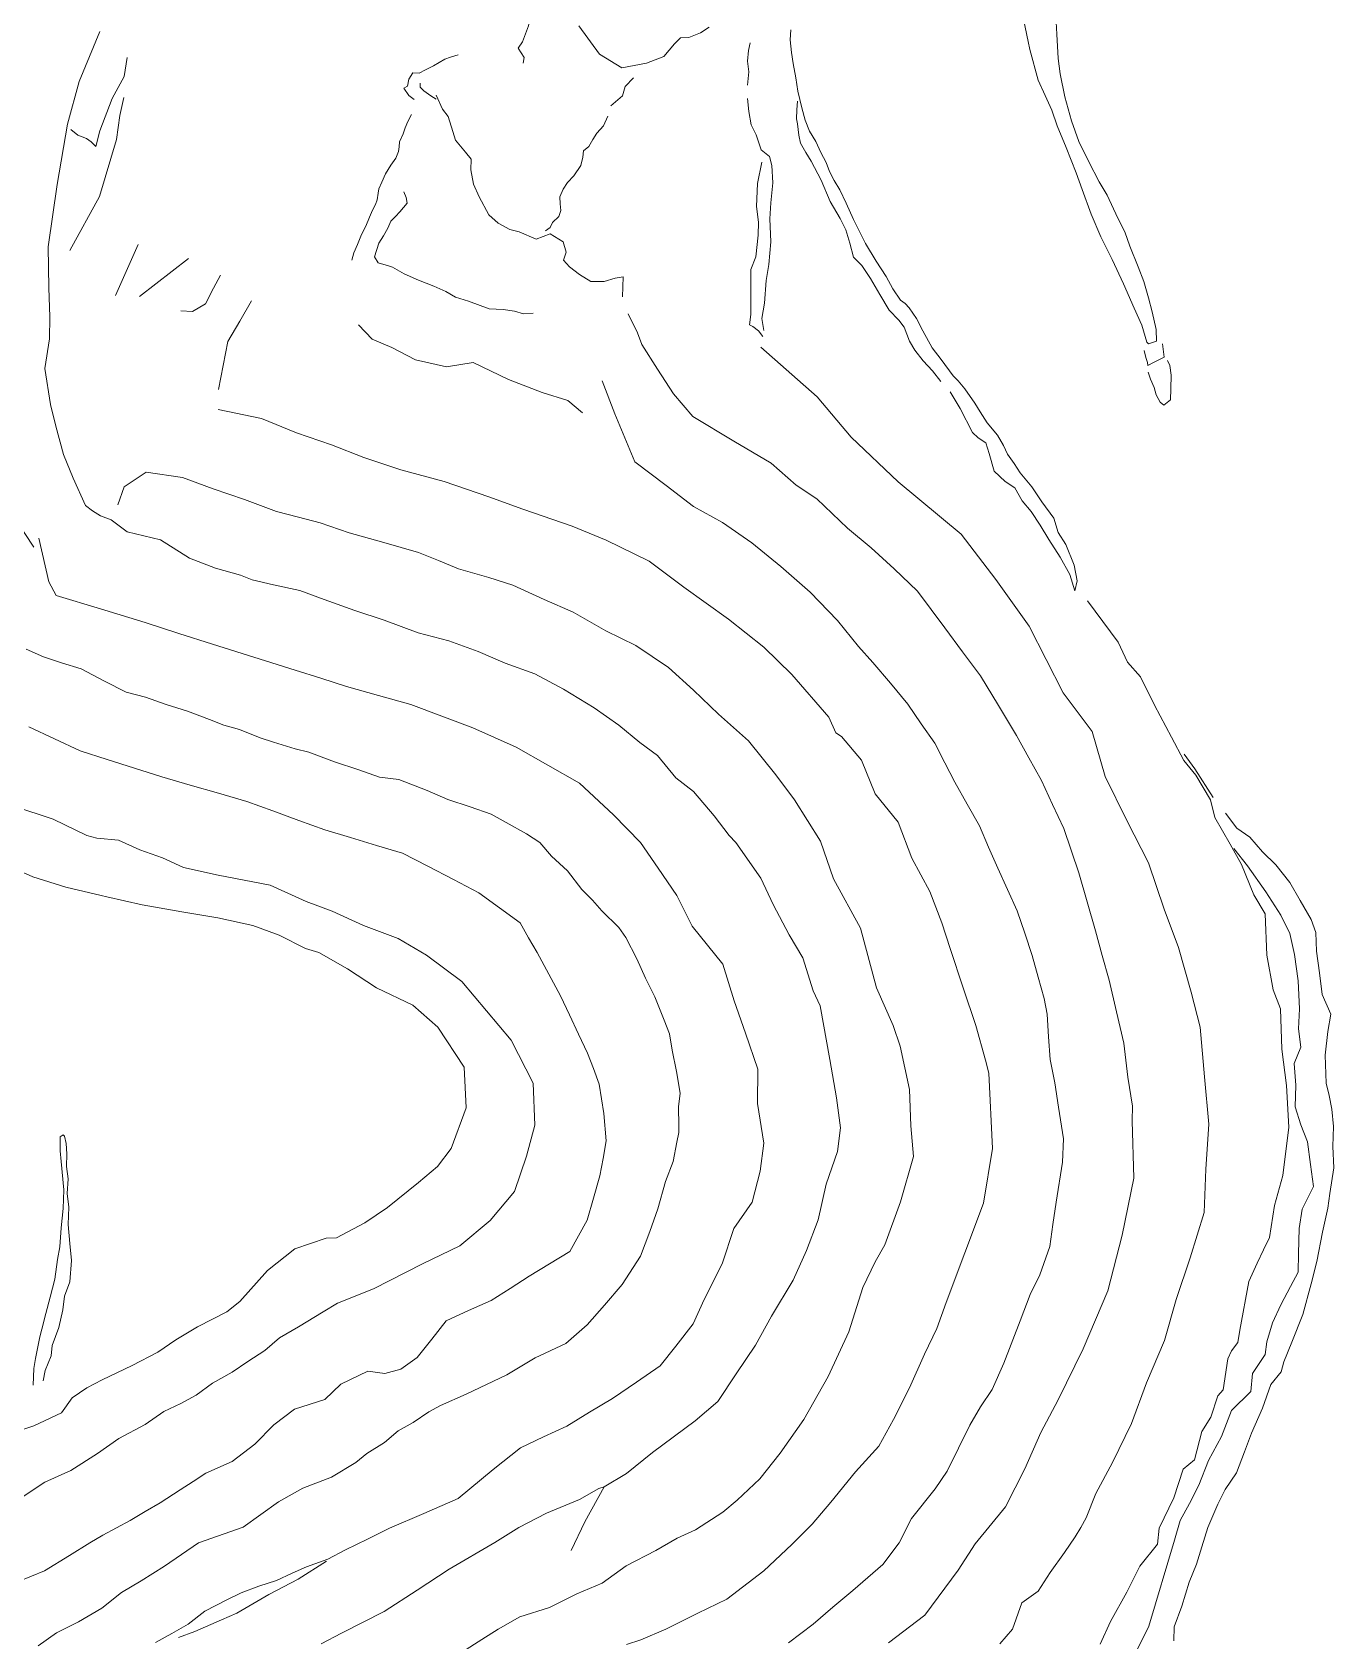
# Model space of a CAD drawing. Extents: x 683321 to 688873, y 7661944 to 7668387.
# Drawn here: x 686444.6 to 686661.6, y 7665980.3 to 7666248.4 of the extents above; entities that cross this region are included whole.
import ezdxf

# ---------------------------------------------------------------- set-up
doc = ezdxf.new("R2010")
doc.units = 0
doc.header["$MEASUREMENT"] = 0
doc.layers.add('01 CRESTA_Line', color=3, linetype='Continuous', lineweight=20)

msp = doc.modelspace()

# ---------------------------------------------------------------- linework, layer by layer
at = {"layer": '01 CRESTA_Line'}
for points in [[(686444.93, 7666162.56, 3970.83), (686441.83, 7666167.28, 3970.69), (686440.13, 7666172.49, 3970.59), (686438.64, 7666177.64, 3970.56), (686437.29, 7666181.72, 3970.49), (686436.53, 7666186.23, 3970.36), (686435.91, 7666190.91, 3970.22), (686435.7, 7666195.39, 3970.11), (686435.75, 7666199.46, 3970.07), (686436.2, 7666204, 3969.95), (686436.33, 7666209.24, 3969.79), (686436.46, 7666214.48, 3969.73), (686436.98, 7666216.84, 3969.71), (686437.5, 7666222.02, 3969.69), (686437.97, 7666229.33, 3969.73), (686439.57, 7666238.8, 3969.76), (686441.73, 7666245.39, 3969.8), (686442.01, 7666251.85, 3969.85)], [(686530.11, 7666252.91, 4016.69), (686529.09, 7666252.06, 4017.22), (686527.72, 7666251.04, 4017.2), (686527.38, 7666249.47, 4017.06), (686526.37, 7666246.77, 4017.24), (686525.69, 7666245.74, 4017.02), (686526.69, 7666244.16, 4016.51), (686526.47, 7666243.22, 4016.16)], [(686609.43, 7666252.69, 4032.54), (686610.66, 7666246.85, 4032.81), (686610.94, 7666245.48, 4032.84), (686612.37, 7666240.41, 4032.89), (686613.52, 7666237.84, 4032.88), (686614.61, 7666235.38, 4032.94), (686615.5, 7666232.75, 4032.98), (686617.03, 7666229.17, 4033.14), (686618.69, 7666224.97, 4033.19), (686619.7, 7666222.17, 4033.25), (686621.2, 7666218.06, 4033.4), (686622.82, 7666214.3, 4033.52), (686624.67, 7666210.49, 4033.95), (686626.58, 7666206.44, 4034.27), (686628.37, 7666202.38, 4034.47), (686629.62, 7666199.54, 4034.67), (686630.47, 7666196.71, 4034.81), (686630.72, 7666196.44, 4034.84), (686632.1, 7666196.9, 4034.85), (686632.04, 7666198.84, 4034.99), (686631.34, 7666201.76, 4034.79), (686630.75, 7666204.09, 4034.69), (686629.95, 7666206.86, 4034.51), (686629.04, 7666209.27, 4034.33), (686627.65, 7666212.72, 4034.13), (686626.77, 7666215.1, 4033.95), (686625.63, 7666217.39, 4033.78), (686623.86, 7666221.2, 4033.53), (686622.5, 7666223.45, 4033.44), (686620.81, 7666226.8, 4033.18), (686619.12, 7666230.16, 4033.16), (686617.89, 7666233.63, 4033.08), (686616.82, 7666237.61, 4033.03), (686616.04, 7666241.44, 4032.97), (686615.7, 7666243.99, 4033), (686615.48, 7666248.07, 4032.98), (686615.24, 7666252.08, 4032.94)], [(686492.81, 7665979.79, 3979.78), (686496.22, 7665981.55, 3980.27), (686503.32, 7665985.18, 3980.05), (686508.83, 7665988.76, 3979.86), (686514.15, 7665992.21, 3979.97), (686521.76, 7665996.67, 3979.85), (686525.79, 7665999.19, 3979.87), (686530.39, 7666001.54, 3980.16), (686535.89, 7666003.86, 3980.74), (686539.11, 7666005.7, 3980.94), (686540.01, 7666005.96, 3981.1), (686543.71, 7666008.18, 3980.95), (686548.07, 7666011.68, 3980.65), (686555.15, 7666016.96, 3980.29), (686558.94, 7666020.18, 3980.16), (686562, 7666024.81, 3980.14), (686565.24, 7666029.55, 3980.21), (686567.89, 7666034.42, 3980.22), (686571.52, 7666040.39, 3980.22), (686573.74, 7666045.36, 3980.23), (686575.67, 7666050.46, 3980.19), (686576.99, 7666056.39, 3980.11), (686578.89, 7666061.86, 3980), (686579.41, 7666065.79, 3979.99), (686578.75, 7666070.79, 3980.04), (686577.64, 7666077.17, 3980.13), (686576.03, 7666086.1, 3980.28), (686574.86, 7666088.59, 3980.27), (686573.13, 7666094.11, 3980.23), (686570.85, 7666097.95, 3980.27), (686568.15, 7666103.01, 3980.37), (686566.13, 7666107.4, 3980.36), (686561.94, 7666113.36, 3980.24), (686560.81, 7666114.52, 3980.24), (686558.33, 7666117.77, 3980.25), (686554.9, 7666121.86, 3980.18), (686551.94, 7666124.14, 3980.17), (686548.89, 7666127.82, 3980.19), (686545.97, 7666130.02, 3980.21), (686542.44, 7666132.87, 3980.21), (686538.33, 7666135.77, 3980.18), (686533.21, 7666138.87, 3980.1), (686528.44, 7666141.46, 3980.11), (686523.49, 7666143.23, 3980.12), (686518.97, 7666145.15, 3980.08), (686514.12, 7666146.93, 3980.06), (686509.01, 7666148.29, 3980.05), (686503.31, 7666150.4, 3980.01), (686498.41, 7666152.01, 3979.96), (686493.3, 7666153.81, 3980.07), (686489.26, 7666155.33, 3980.13), (686484.9, 7666156.28, 3980.2), (686481.33, 7666157.12, 3980.29), (686479.36, 7666157.87, 3980.37), (686475.22, 7666159.08, 3980.48), (686470.87, 7666160.71, 3980.57), (686466.06, 7666163.8, 3980.62), (686460.51, 7666165.09, 3981.82), (686457.83, 7666167.1, 3981.86), (686456.02, 7666167.8, 3980.64), (686454.73, 7666168.63, 3979.8), (686453.53, 7666169.52, 3979.2), (686451.49, 7666174.05, 3978.89), (686449.87, 7666177.99, 3978.9), (686448.59, 7666182.74, 3978.91), (686447.72, 7666186.32, 3978.93), (686446.75, 7666192.32, 3978.73), (686447.56, 7666197.29, 3978.9), (686447.59, 7666200.95, 3979.03), (686447.43, 7666205.77, 3977.3), (686447.32, 7666212.63, 3977.2), (686448.83, 7666223.01, 3977.86), (686450.51, 7666233.06, 3978.21), (686452.48, 7666240.14, 3979.72), (686455.91, 7666248.52, 3980.96)], [(686535.77, 7666249.47, 4018.91), (686539.23, 7666244.72, 4019.08), (686542.92, 7666242.46, 4019.61), (686547.05, 7666243.21, 4020.21), (686549.94, 7666244.31, 4020.58), (686551.72, 7666246.42, 4021.19), (686552.75, 7666247.42, 4021.86), (686554.14, 7666247.48, 4022.8), (686556.04, 7666248.27, 4024.14), (686557.5, 7666249.2, 4024.06)], [(686571.14, 7666248.78, 4027.1), (686570.98, 7666247.11, 4027.42), (686571.21, 7666244.99, 4027.71), (686571.48, 7666243.15, 4027.9), (686571.97, 7666240.79, 4028.22), (686572.3, 7666238.55, 4028.5), (686572.95, 7666235.79, 4028.8), (686573.51, 7666233.74, 4028.89), (686574.24, 7666231.89, 4028.97), (686575.26, 7666230.14, 4029.17), (686576.13, 7666228.34, 4029.55), (686576.99, 7666226.67, 4029.87), (686577.57, 7666225.17, 4030.13), (686578.33, 7666223.67, 4030.23), (686579.28, 7666222.13, 4030.45), (686580.35, 7666219.89, 4030.68), (686581.55, 7666217.14, 4031.01), (686582.5, 7666215.26, 4031.28), (686583.54, 7666213.17, 4031.49), (686585.34, 7666210.21, 4031.8), (686587.02, 7666207.64, 4032.04), (686588.11, 7666205.6, 4032.23), (686589.42, 7666203.72, 4032.38), (686590.19, 7666203.17, 4032.34), (686590.87, 7666202.44, 4032.44), (686592.09, 7666200.69, 4032.75), (686593.13, 7666198.61, 4033.12), (686594.69, 7666195.76, 4033.39), (686596.19, 7666193.84, 4033.61), (686598.2, 7666191.09, 4033.78), (686599.01, 7666190.27, 4033.79), (686600.12, 7666188.94, 4033.87), (686601.81, 7666186.58, 4034.06), (686602.67, 7666185.12, 4034.22), (686603.87, 7666183.26, 4034.3), (686605.59, 7666181.21, 4034.53), (686606.57, 7666179.48, 4034.8), (686607.25, 7666178.04, 4034.88), (686608.33, 7666176.48, 4034.98), (686609.37, 7666174.93, 4035.13), (686611.27, 7666172.61, 4035.45), (686612.95, 7666170.11, 4035.47), (686614.95, 7666167.37, 4035.89), (686615.67, 7666165.03, 4036.23), (686616.96, 7666163, 4036.41), (686618.37, 7666159.55, 4036.63), (686618.87, 7666156.94, 4036.94), (686618.48, 7666155.28, 4037.05), (686617.62, 7666158.02, 4036.74), (686616.01, 7666160.91, 4036.34), (686614.1, 7666163.82, 4036.04), (686612.67, 7666166.23, 4035.75), (686611.17, 7666168.51, 4035.41), (686609.69, 7666170.29, 4035.28), (686608.46, 7666172.46, 4035.01), (686606.84, 7666173.51, 4034.81), (686605.03, 7666175.2, 4034.65), (686604.17, 7666178.15, 4034.44), (686603.62, 7666179.92, 4034.31), (686602.32, 7666180.8, 4034.31), (686601.39, 7666181.68, 4034.27), (686599.33, 7666185.69, 4033.92), (686597.68, 7666188.46, 4033.78)], [(686564.34, 7666246.59, 4026.23), (686564.05, 7666245.33, 4026.67), (686563.88, 7666243.57, 4027.29), (686564.14, 7666241.8, 4027.39), (686563.87, 7666239.53, 4027.42)], [(686460.46, 7666244.18, 3982.03), (686459.97, 7666240.99, 3981.03), (686457.98, 7666237.33, 3980.17), (686455.92, 7666231.97, 3978.63), (686455.28, 7666229.35, 3978.97), (686454.48, 7666230.13, 3978.84), (686453.72, 7666230.67, 3978.97), (686452.27, 7666231.22, 3979.06), (686451.08, 7666232.16, 3978.94)], [(686515.64, 7666244.59, 4016.62), (686514.39, 7666244.23, 4016.25), (686513.44, 7666243.86, 4016.26), (686511.56, 7666242.77, 4016.4), (686510.23, 7666242.09, 4016.17), (686509.17, 7666241.58, 4015.95), (686508.09, 7666241.59, 4015.58), (686507.43, 7666240.56, 4015.31), (686507.21, 7666239.37, 4015.34), (686506.59, 7666239.06, 4015.12), (686507.45, 7666237.83, 4015.31), (686508.35, 7666237.14, 4015.46)], [(686541.1, 7666236.11, 4020.32), (686543.06, 7666237.77, 4020.77), (686543.5, 7666239.32, 4020.45), (686544.91, 7666240.79, 4020.13)], [(686512.02, 7666237.24, 4016.37), (686511.12, 7666237.8, 4015.94), (686509.93, 7666238.61, 4015.64), (686509.3, 7666239.2, 4015.42), (686509.31, 7666239.89, 4015.45)], [(686543.08, 7666204.28, 4020.58), (686543.19, 7666207.63, 4020.53), (686541.83, 7666207.41, 4020.21), (686540.01, 7666206.85, 4019.29), (686537.8, 7666206.82, 4018.74), (686535.88, 7666208.02, 4018.97), (686534.2, 7666209.3, 4018.96), (686533.22, 7666210.41, 4019.76), (686533.69, 7666211.75, 4020.8), (686533.16, 7666213.45, 4021.52), (686530.99, 7666214.78, 4021.14), (686528.68, 7666213.89, 4020.66), (686525.85, 7666215.09, 4020.26), (686524.26, 7666215.5, 4019.87), (686522.32, 7666216.55, 4019.44), (686520.76, 7666217.97, 4019.49), (686519.17, 7666220.92, 4019.67), (686518.21, 7666223.05, 4019.22), (686517.79, 7666225.46, 4019.18), (686517.85, 7666227.2, 4019.44), (686516.87, 7666228.38, 4018.95), (686515.23, 7666230.39, 4017.99), (686514.77, 7666231.86, 4017.44), (686513.97, 7666234.35, 4016.75), (686513.05, 7666235.54, 4016.65), (686512.02, 7666237.89, 4016.19)], [(686450.94, 7666212, 3980.67), (686455.88, 7666221, 3980.67), (686458.69, 7666230.5, 3980.49), (686459.25, 7666234.5, 3980.32), (686459.94, 7666237.5, 3980.41)], [(686563.92, 7666237.35, 4027.71), (686564.11, 7666235.17, 4027.8), (686564.51, 7666232.94, 4028.16), (686565.34, 7666231.29, 4028.4), (686566.17, 7666228.75, 4029.39), (686567.55, 7666227.64, 4029.93), (686567.94, 7666226.14, 4029.99), (686568.11, 7666223.29, 4030.38), (686567.81, 7666219.93, 4030.68), (686567.6, 7666217.27, 4030.9), (686567.77, 7666213.43, 4031.32), (686567.47, 7666209.64, 4031.62), (686567.02, 7666206.98, 4031.86), (686566.73, 7666203.24, 4032.22), (686566.3, 7666200.64, 4033.04), (686566.61, 7666198.65, 4032.92)], [(686596.13, 7666190.15, 4033.66), (686594.73, 7666191.95, 4033.62), (686593.16, 7666193.61, 4033.36), (686591.76, 7666195.41, 4033.19), (686590.88, 7666196.88, 4033.04), (686590.03, 7666199.21, 4032.79), (686589.11, 7666200.37, 4032.85), (686587.5, 7666202.04, 4032.68), (686585.95, 7666204.68, 4032.24), (686584.41, 7666207.34, 4031.74), (686582.97, 7666209.52, 4031.56), (686581.56, 7666210.89, 4031.41), (686580.96, 7666213.2, 4031.21), (686580.31, 7666215.45, 4031.08), (686579.32, 7666217.36, 4030.55), (686577.65, 7666220.18, 4030.26), (686576.17, 7666223.74, 4029.91), (686574.51, 7666226.88, 4029.37), (686573.6, 7666228.33, 4029.36), (686572.72, 7666229.88, 4029.19), (686572.45, 7666231.22, 4029.04), (686572.24, 7666233.1, 4029.03), (686572.04, 7666233.92, 4028.99), (686572.1, 7666235.42, 4028.89), (686572.21, 7666236.9, 4028.73)], [(686507.86, 7666234.68, 4015.17), (686507.26, 7666233.49, 4014.84), (686506.82, 7666232.47, 4014.46), (686506.47, 7666231.45, 4014.55), (686505.89, 7666230.12, 4014.28), (686505.81, 7666229.25, 4014.17), (686505.71, 7666228.49, 4014.21), (686505.29, 7666227.41, 4014.13), (686504.43, 7666226.21, 4013.92), (686503.56, 7666224.75, 4013.91), (686502.93, 7666223.37, 4013.7), (686502.45, 7666222.27, 4013.57), (686502.35, 7666221.55, 4013.53), (686502.16, 7666220.46, 4013.36), (686501.86, 7666219.65, 4013.13), (686501.39, 7666218.75, 4012.84), (686500.86, 7666217.54, 4012.51), (686500.25, 7666216.06, 4012.23), (686499.53, 7666214.64, 4012), (686498.88, 7666212.98, 4011.78), (686498.27, 7666211.59, 4011.59), (686497.93, 7666210.37, 4011.45)], [(686540.6, 7666234.39, 4021.04), (686539.87, 7666232.79, 4021.59), (686538.77, 7666231.54, 4021.48), (686538.09, 7666230.5, 4021.51), (686537.44, 7666229.31, 4021.91), (686536.55, 7666228.62, 4021.42), (686536.43, 7666227.58, 4021.42), (686536.13, 7666226.17, 4021.8), (686534.95, 7666224.46, 4021.79), (686533.91, 7666223.31, 4021.49), (686533.14, 7666222.24, 4021.18), (686532.63, 7666220.94, 4021.14), (686532.64, 7666219.76, 4021.13), (686532.75, 7666218.64, 4020.99), (686532.44, 7666217.68, 4021.05), (686531.37, 7666216.68, 4020.88), (686530.98, 7666215.81, 4021.12), (686530.24, 7666215.26, 4021.13)], [(686566.27, 7666226.72, 4029.6), (686565.54, 7666223.15, 4029.93), (686565.42, 7666219.36, 4030.4), (686565.72, 7666216.75, 4030.82), (686565.66, 7666214.53, 4030.97), (686565.27, 7666210.96, 4031.41), (686564.46, 7666208.84, 4031.43), (686564.43, 7666205.81, 4031.47), (686564.43, 7666201.33, 4032.14), (686564.21, 7666199.63, 4031.84), (686564.76, 7666199.32, 4031.97), (686565.74, 7666198.59, 4032.44), (686566.47, 7666197.65, 4032.57)], [(686506.63, 7666221.75, 4013.58), (686507.02, 7666220.86, 4013.74), (686507.18, 7666219.89, 4013.59), (686505.95, 7666218.46, 4013.16), (686505.2, 7666217.67, 4013.34), (686504.44, 7666216.87, 4013.14), (686503.94, 7666215.74, 4012.68), (686503.22, 7666214.43, 4012.86), (686502.45, 7666213.23, 4012.6), (686501.7, 7666210.93, 4012.76), (686502.32, 7666209.96, 4012.83), (686504.05, 7666209.47, 4013.01), (686504.72, 7666209.23, 4012.92), (686506.67, 7666208.1, 4012.53), (686509.04, 7666207.03, 4011.97), (686511.6, 7666206.08, 4012.03), (686513.59, 7666205.14, 4011.91), (686515.24, 7666204.21, 4011.87), (686517.4, 7666203.56, 4012.04), (686520.81, 7666202.3, 4012.7), (686523.18, 7666202.15, 4012.91), (686525.07, 7666201.9, 4012.83), (686526.53, 7666201.46, 4012.81), (686528.19, 7666201.56, 4012.62)], [(686462.31, 7666213, 3989.82), (686458.56, 7666204.5, 3990.05)], [(686462.52, 7666204.36, 3990.66), (686470.71, 7666210.66, 3990.69)], [(686476.06, 7666207.9, 3992.99), (686474.9, 7666205.74, 3993.18), (686473.52, 7666203.13, 3993.45), (686471.37, 7666201.84, 3992.16), (686469.42, 7666201.92, 3990.87)], [(686481.23, 7666203.59, 4002.59), (686479.24, 7666200.22, 4002.54), (686477.25, 7666196.84, 4002.48), (686476.48, 7666192.84, 4002.41), (686475.71, 7666188.84, 4002.34)], [(686587.37, 7665979.95, 4021.05), (686593.48, 7665984.59, 4020.7), (686599, 7665992.09, 4020.32), (686601.86, 7665996.43, 4020.17), (686606.92, 7666002.64, 4020.04), (686610.14, 7666008.95, 4019.99), (686612.78, 7666014.99, 4019.93), (686615.7, 7666020.46, 4019.95), (686619.83, 7666028.95, 4020.01), (686623.95, 7666038.6, 4020.19), (686626.33, 7666047.88, 4020.27), (686628.32, 7666057.38, 4020.31), (686627.99, 7666066.95, 4020.27), (686628.09, 7666069.4, 4020.25), (686627.3, 7666074.25, 4020.19), (686626.61, 7666079.9, 4020.1), (686625.39, 7666085.14, 4020.14), (686624.17, 7666090.39, 4020.08), (686623.04, 7666094.5, 4020.13), (686621.91, 7666098.6, 4020.03), (686619.14, 7666108.26, 4020.04), (686616.61, 7666115.66, 4020.02), (686614.75, 7666119.66, 4020.1), (686612.88, 7666123.66, 4020.14), (686610.8, 7666127.43, 4020.18), (686608.73, 7666131.19, 4020.23), (686605.72, 7666136.16, 4020.23), (686602.71, 7666141.12, 4020.22), (686599.74, 7666145.12, 4020.25), (686596.77, 7666149.11, 4020.23), (686592.23, 7666155.22, 4020.3), (686588.35, 7666158.97, 4020.17), (686584.51, 7666162.47, 4020.11), (686580.58, 7666165.73, 4020.12), (686575.45, 7666170.59, 4020.09), (686572.02, 7666172.87, 4020), (686567.85, 7666176.57, 4019.96), (686561.62, 7666180.2, 4019.97), (686554.79, 7666184.31, 4020.03), (686551.53, 7666188.12, 4020.08), (686548.89, 7666192.22, 4020.39), (686546.26, 7666196.32, 4020.82), (686545.53, 7666198.29, 4019.68), (686543.98, 7666201.44, 4020.31)], [(686536.41, 7666184.97, 4007.86), (686533.96, 7666187.02, 4007.99), (686529.68, 7666188.36, 4008.06), (686524.04, 7666190.52, 4008.24), (686518.16, 7666193.36, 4008.46), (686513.69, 7666192.62, 4008.25), (686508.53, 7666193.78, 4008.29), (686504.6, 7666195.82, 4008.34), (686501.35, 7666197.22, 4008.28), (686499.02, 7666199.59, 4008.41)], [(686566.09, 7666195.87, 4032.12), (686575.49, 7666187.64, 4030.7), (686581.16, 7666180.88, 4030.8), (686589.02, 7666173.45, 4030.88), (686599.49, 7666164.72, 4031.12), (686605.3, 7666157.15, 4030.96), (686610.87, 7666149.37, 4030.79), (686616.52, 7666138.29, 4030.46), (686621.37, 7666131.84, 4030.2), (686623.5, 7666124.35, 4030.13), (686627.13, 7666116.99, 4030.13), (686630.73, 7666109.97, 4030.11), (686633.34, 7666102.21, 4030.16), (686635.74, 7666095.82, 4030.18), (686637.85, 7666088.41, 4030.27), (686639.35, 7666082.54, 4030.28), (686640.07, 7666074.28, 4030.33), (686640.82, 7666066.4, 4030.34), (686640.29, 7666058.89, 4030.34), (686640, 7666051.65, 4030.35), (686637.68, 7666044.13, 4030.35), (686635.35, 7666037.18, 4030.36), (686633.39, 7666030.36, 4030.39), (686630.4, 7666023.27, 4030.41), (686627.93, 7666016.52, 4030.4), (686624.74, 7666009.99, 4030.4), (686621.94, 7666004.85, 4030.35), (686620.36, 7666000.78, 4030.37), (686619.47, 7665999.17, 4030.22), (686618.49, 7665997.63, 4030.29), (686616.72, 7665995.03, 4030.29), (686614.36, 7665991.69, 4030.31), (686612.33, 7665988.58, 4030.34), (686609.6, 7665986.62, 4030.35), (686608.07, 7665982.26, 4030.6), (686605.96, 7665979.81, 4030.72)], [(686630.03, 7666195.31, 4034.28), (686630.27, 7666194.18, 4034.3), (686630.58, 7666193.36, 4034.28), (686630.64, 7666192.81, 4034.31), (686631.57, 7666193.32, 4034.46), (686633.34, 7666194.2, 4034.53), (686633.07, 7666196.44, 4034.45)], [(686630.71, 7666191.74, 4034.01), (686631.08, 7666190.53, 4034.1), (686631.7, 7666189.18, 4034.18), (686632.01, 7666187.93, 4034.3), (686632.66, 7666186.71, 4034.22), (686633.31, 7666186.23, 4034.31), (686634.38, 7666187.12, 4034.3), (686634.48, 7666188.92, 4034.38), (686634.5, 7666191.24, 4034.34), (686634.28, 7666192.84, 4034.27), (686633.88, 7666193.69, 4034.22)], [(686570.72, 7665979.98, 4011.21), (686574.82, 7665983.09, 4011.12), (686578.12, 7665985.88, 4010.95), (686581.43, 7665988.67, 4010.83), (686586.43, 7665993.02, 4010.74), (686589.16, 7665996.63, 4010.59), (686591.21, 7666000.67, 4010.38), (686595.18, 7666005.61, 4010.17), (686597.19, 7666008.58, 4010.02), (686600.94, 7666016.24, 4009.97), (686602.74, 7666019.3, 4010.04), (686604.69, 7666022.16, 4010.08), (686606.63, 7666026.54, 4010.01), (686609.32, 7666033.61, 4010.04), (686611.01, 7666038.02, 4010.04), (686612.61, 7666041.31, 4009.97), (686614.27, 7666046, 4010.02), (686614.8, 7666049.68, 4010.08), (686615.33, 7666053.37, 4010.12), (686616.39, 7666060.06, 4010.15), (686616.57, 7666063.97, 4010.17), (686615.72, 7666069.23, 4010.23), (686615.1, 7666073.26, 4010.24), (686614.34, 7666077.15, 4010.15), (686614.08, 7666080.95, 4010.11), (686613.83, 7666084.75, 4010.19), (686613.34, 7666087.34, 4010.23), (686612.35, 7666090.91, 4010.25), (686611.36, 7666094.48, 4010.27), (686610.11, 7666098.21, 4010.26), (686608.85, 7666101.95, 4010.23), (686607.23, 7666105.5, 4010.18), (686605.6, 7666109.06, 4010.14), (686604.09, 7666112.58, 4010.14), (686602.57, 7666116.11, 4010.1), (686600.51, 7666119.75, 4010.08), (686598.44, 7666123.38, 4010.04), (686596.78, 7666126.64, 4010.06), (686595.11, 7666129.89, 4010.15), (686592.87, 7666133.14, 4010.22), (686590.62, 7666136.39, 4010.25), (686587.72, 7666139.88, 4010.24), (686584.81, 7666143.36, 4010.24), (686582.41, 7666145.99, 4010.23), (686578.91, 7666150.31, 4010.18), (686574.36, 7666155.05, 4010), (686569.47, 7666159.34, 4009.94), (686564.59, 7666163.27, 4009.89), (686559.75, 7666166.66, 4009.88), (686554.91, 7666169.36, 4009.89), (686550.34, 7666172.82, 4010.05), (686545.13, 7666176.76, 4010.13), (686541.75, 7666184.78, 4010.36), (686539.68, 7666190.29, 4010.83)], [(686543.7, 7665979.66, 3999.92), (686546.12, 7665980.48, 3999.96), (686550.28, 7665982.22, 4000.02), (686555.59, 7665984.92, 4000.13), (686560.47, 7665987.25, 4000.22), (686566.61, 7665991.96, 4000.35), (686571.28, 7665996.36, 4000.37), (686574.7, 7665999.76, 4000.38), (686577.77, 7666003.39, 4000.37), (686581.91, 7666008.47, 4000.43), (686585.81, 7666012.72, 4000.5), (686588.21, 7666017.16, 4000.55), (686590.91, 7666022.47, 4000.62), (686593.4, 7666028.06, 4000.68), (686595.44, 7666032.36, 4000.69), (686596.99, 7666036.69, 4000.68), (686603.22, 7666053.22, 4000.66), (686604.76, 7666062.32, 4000.51), (686604.14, 7666074.88, 4000.33), (686603.56, 7666077.09, 4000.34), (686601.98, 7666082.82, 4000.31), (686599.86, 7666089.09, 4000.32), (686597.68, 7666095.67, 4000.3), (686596.31, 7666099.95, 4000.21), (686594.28, 7666105.15, 4000.11), (686591.29, 7666110.72, 4000.09), (686589, 7666116.7, 4000.13), (686585.17, 7666121.43, 4000.21), (686582.92, 7666127.08, 4000.25), (686579.59, 7666131, 4000.29), (686578.62, 7666131.59, 4000.32), (686577.44, 7666134.25, 4000.34), (686571.26, 7666141.34, 4000.39), (686566.62, 7666145.91, 4000.44), (686560.74, 7666150.55, 4000.5), (686553.28, 7666155.87, 4000.59), (686547.51, 7666160.24, 4000.72), (686540.35, 7666163.71, 4000.71), (686534.67, 7666166.07, 4000.63), (686526.43, 7666168.9, 4000.56), (686520.77, 7666170.92, 4000.51), (686513.33, 7666173.51, 4000.31), (686506.08, 7666175.45, 4000.22), (686499.91, 7666177.51, 4000.28), (686494.53, 7666179.62, 4000.48), (686488.71, 7666181.62, 4000.66), (686482.86, 7666184.01, 4000.92), (686475.67, 7666185.48, 4002.09)], [(686516.38, 7665978.47, 3990.1), (686519.62, 7665980.53, 3990.03), (686522.31, 7665982.25, 3989.98), (686525.93, 7665984.31, 3989.93), (686530.89, 7665985.87, 3989.95), (686535.46, 7665988.13, 3989.85), (686539.66, 7665989.89, 3989.86), (686543.65, 7665992.79, 3989.82), (686548.61, 7665995.32, 3989.84), (686552.18, 7665997.38, 3989.82), (686555.22, 7665998.81, 3989.81), (686559.78, 7666001.76, 3989.85), (686562.19, 7666003.72, 3989.87), (686565.94, 7666007.29, 3989.81), (686569.33, 7666011.58, 3989.78), (686573.28, 7666017.15, 3989.83), (686577.32, 7666024.36, 3989.92), (686580.77, 7666031.77, 3989.91), (686583.1, 7666039.2, 3989.87), (686585.19, 7666043.46, 3989.83), (686586.77, 7666046.3, 3989.85), (686589.42, 7666053.45, 3989.82), (686591.55, 7666060.98, 3989.84), (686591.12, 7666066.12, 3989.84), (686590.91, 7666072.16, 3989.86), (686589.32, 7666079.38, 3989.77), (686588.19, 7666082.84, 3989.77), (686585.42, 7666089.11, 3989.83), (686582.75, 7666099.08, 3989.94), (686578.23, 7666107.28, 3989.96), (686576.04, 7666113.58, 3989.9), (686571.73, 7666120.44, 3989.84), (686568.6, 7666124.6, 3989.83), (686564.06, 7666130.29, 3989.77), (686559.04, 7666134.73, 3989.7), (686554.87, 7666138.71, 3989.62), (686550.7, 7666142.53, 3989.51), (686545.3, 7666146.18, 3989.5), (686540.28, 7666148.62, 3989.39), (686534.84, 7666151.73, 3989.28), (686529.99, 7666153.86, 3989.27), (686524.78, 7666156.23, 3989.22), (686520.78, 7666157.48, 3989.2), (686515.73, 7666158.96, 3989.27), (686512.4, 7666160.32, 3989.25), (686509.07, 7666161.69, 3989.3), (686503.29, 7666163.31, 3989.4), (686497.51, 7666164.92, 3989.35), (686492.64, 7666166.62, 3989.38), (686489.02, 7666167.56, 3989.43), (686485.4, 7666168.51, 3989.57), (686480.07, 7666170.53, 3989.74), (686474.84, 7666172.28, 3990.41), (686469.7, 7666174.15, 3990.29), (686463.63, 7666175.05, 3990.13), (686461.81, 7666173.84, 3987.06), (686459.98, 7666172.63, 3984.31), (686458.9, 7666169.61, 3982.86)], [(686465.2, 7665980.01, 3970.37), (686467.92, 7665981.53, 3970.43), (686470.65, 7665983.06, 3970.05), (686473.41, 7665985.26, 3969.92), (686477.08, 7665987.14, 3969.91), (686479.47, 7665988.29, 3970.98), (686482.42, 7665989.39, 3969.88), (686485.35, 7665990.32, 3968.97), (686488.01, 7665991.57, 3969.28), (686490.37, 7665992.62, 3969.68), (686493.91, 7665993.88, 3969.94), (686496.89, 7665995.47, 3970.02), (686500.56, 7665997.26, 3969.99), (686504.24, 7665999.05, 3969.94), (686509.95, 7666001.52, 3969.96), (686515.66, 7666003.99, 3969.91), (686521.47, 7666008.83, 3969.84), (686526.03, 7666012.46, 3969.85), (686529.9, 7666014.27, 3969.86), (686533.76, 7666016.09, 3969.89), (686537.58, 7666018.38, 3969.97), (686541.41, 7666020.68, 3970.03), (686545.38, 7666023.39, 3970.06), (686549.36, 7666026.11, 3970.05), (686551.92, 7666029.42, 3969.99), (686554.85, 7666033.13, 3970.01), (686556.67, 7666037.15, 3970), (686559.68, 7666043.1, 3969.99), (686561.63, 7666048.99, 3969.96), (686564.65, 7666053.41, 3969.96), (686566.01, 7666058.57, 3969.95), (686566.64, 7666063.25, 3970), (686565.56, 7666069.84, 3970.01), (686565.6, 7666075.54, 3969.97), (686563.56, 7666081.59, 3970.02), (686561.69, 7666086.96, 3970.05), (686559.78, 7666093.04, 3970.13), (686554.66, 7666099.42, 3970.09), (686552.11, 7666104.52, 3970.17), (686548.98, 7666109.08, 3970.11), (686546.04, 7666113.34, 3970.14), (686541.57, 7666117.97, 3970.04), (686535.89, 7666123.22, 3970), (686530.62, 7666126.23, 3970.01), (686525.34, 7666129.24, 3970.02), (686518.13, 7666132.45, 3969.95), (686512.94, 7666134.4, 3970.03), (686507.76, 7666136.35, 3970.06), (686502.4, 7666137.85, 3970.04), (686497.04, 7666139.34, 3969.86), (686492.78, 7666140.71, 3969.95), (686488.51, 7666142.08, 3969.98), (686481.61, 7666144.23, 3970.07), (686474.7, 7666146.38, 3969.9), (686469.08, 7666148.19, 3969.96), (686463.46, 7666150, 3969.92), (686456.04, 7666152.26, 3970.19), (686448.63, 7666154.53, 3971.23), (686447.45, 7666156.79, 3971.42), (686445.78, 7666164.08, 3972.56)], [(686622.67, 7665979.75, 4041.97), (686624.41, 7665983.51, 4042.04), (686627.12, 7665988.42, 4042), (686629.3, 7665992.72, 4041.97), (686632.22, 7665996.42, 4042.02), (686632.5, 7665999.04, 4042.05), (686634.95, 7666004.12, 4042.19), (686636.52, 7666008.9, 4042.39), (686638.38, 7666010.46, 4043.09), (686639.64, 7666015.17, 4043.57), (686641.15, 7666017.56, 4044.03), (686642.32, 7666021.12, 4044), (686643.2, 7666022.13, 4043.47), (686643.99, 7666027.3, 4043.76), (686644.58, 7666028.62, 4042.74), (686645.64, 7666029.99, 4041.66), (686645.94, 7666032.08, 4041.53), (686647.45, 7666040.2, 4040.97), (686648.83, 7666043.23, 4040.86), (686649.91, 7666045.48, 4040.85), (686650.92, 7666047.5, 4040.79), (686651.74, 7666052.85, 4040.75), (686653.14, 7666057.84, 4040.72), (686654.12, 7666065.89, 4040.55), (686653.73, 7666072.85, 4040.46), (686652.99, 7666078.9, 4040.51), (686652.73, 7666085.62, 4040.48), (686651.51, 7666088.8, 4040.48), (686650.44, 7666094.55, 4040.44), (686650.2, 7666101.43, 4040.34), (686648.32, 7666104.6, 4040.38), (686646.26, 7666109.66, 4040.4), (686644.37, 7666113.05, 4040.38), (686641.8, 7666117.53, 4040.38), (686641.05, 7666120.46, 4040.25), (686638.64, 7666124.55, 4040.24), (686636.63, 7666127.01, 4040.31), (686634.55, 7666130.89, 4039.64), (686631.75, 7666136.24, 4039.44), (686629.41, 7666140.95, 4039.01), (686627.25, 7666143.41, 4038.88), (686625.69, 7666146.74, 4039.03), (686623.12, 7666150.17, 4038.52), (686620.56, 7666153.6, 4038.01)], [(686443.67, 7666145.58, 3960.67), (686446.52, 7666144.26, 3960.64), (686449.54, 7666143.3, 3960.6), (686452.8, 7666142.28, 3960.49), (686456.73, 7666140.23, 3960.28), (686460.29, 7666138.37, 3960.11), (686463.54, 7666137.57, 3960.09), (686466.99, 7666136.36, 3960.08), (686470.56, 7666135.24, 3960.1), (686474.19, 7666133.85, 3960.08), (686476.6, 7666132.91, 3960.05), (686479.19, 7666132.16, 3960.01), (686482.67, 7666130.79, 3960), (686484.9, 7666130.04, 3960.09), (686488.49, 7666128.94, 3960.11), (686490.79, 7666128.41, 3960.05), (686495.06, 7666126.76, 3959.96), (686499.11, 7666125.43, 3959.91), (686502.57, 7666124.21, 3959.89), (686505.78, 7666123.83, 3959.9), (686510.51, 7666122.03, 3959.88), (686513.96, 7666120.51, 3959.91), (686517.65, 7666119.31, 3959.92), (686521.18, 7666118.06, 3959.97), (686523.68, 7666116.69, 3959.96), (686527.03, 7666114.78, 3959.93), (686529.28, 7666113.36, 3959.94), (686531.22, 7666111.08, 3959.99), (686533.86, 7666108.59, 3960.09), (686536.27, 7666105.48, 3960.13), (686538.05, 7666103.72, 3960.14), (686539.62, 7666101.96, 3960.11), (686542.42, 7666099.16, 3960.09), (686543.63, 7666097.51, 3960.14), (686545.43, 7666093.96, 3960.21), (686546.89, 7666090.75, 3960.19), (686548.42, 7666087.62, 3960.04), (686550.02, 7666083.75, 3960.04), (686550.89, 7666081.46, 3960.04), (686551.32, 7666078.71, 3960.07), (686552.08, 7666075.19, 3960.16), (686552.65, 7666071.54, 3960.25), (686552.37, 7666069.3, 3960.3), (686552.46, 7666066.11, 3960.38), (686552.44, 7666065, 3960.3), (686552.1, 7666063.39, 3959.83), (686551.51, 7666060.17, 3960.1), (686550.24, 7666056.85, 3960.13), (686548.95, 7666052.27, 3960.17), (686547.62, 7666048.5, 3960.11), (686546.07, 7666044.42, 3960.01), (686542.98, 7666039.69, 3960.05), (686540.05, 7666036.22, 3960.05), (686537.16, 7666032.94, 3960.08), (686533.62, 7666029.82, 3960.11), (686528.48, 7666027.47, 3960.1), (686523.75, 7666024.61, 3959.94), (686517.01, 7666021.41, 3959.99), (686512.73, 7666019.51, 3959.97), (686510.75, 7666018.48, 3959.95), (686508.18, 7666016.69, 3959.89), (686505.66, 7666015.28, 3959.94), (686503.4, 7666013.32, 3959.9), (686500.45, 7666011.5, 3959.87), (686498.58, 7666010.01, 3959.99), (686494.56, 7666007.58, 3960.21), (686489.76, 7666005.75, 3960.56), (686485.69, 7666003.44, 3960.35), (686479.82, 7665999.26, 3959.92), (686472.38, 7665996.63, 3959.32), (686466.7, 7665992.71, 3959.06), (686462.84, 7665990.29, 3959.05), (686459.56, 7665988.36, 3959.12), (686456.26, 7665985.71, 3959.17), (686452.36, 7665983.47, 3959.33), (686448.73, 7665981.64, 3959.42), (686445.66, 7665979.44, 3959.44)], [(686444.09, 7666132.61, 3950.38), (686448.36, 7666130.62, 3950.25), (686452.63, 7666128.64, 3949.85), (686457.17, 7666127.19, 3950.19), (686461.7, 7666125.74, 3950.29), (686466.24, 7666124.29, 3950.09), (686470.97, 7666122.92, 3949.75), (686475.7, 7666121.55, 3950.07), (686480.43, 7666120.18, 3950.44), (686484.76, 7666118.61, 3950.46), (686489.09, 7666117.03, 3950.27), (686493.42, 7666115.46, 3949.98), (686497.73, 7666114.16, 3950.3), (686502.05, 7666112.86, 3950.27), (686506.36, 7666111.57, 3950.2), (686510.61, 7666109.37, 3950.15), (686514.86, 7666107.17, 3949.48), (686519.12, 7666104.97, 3949.95), (686522.54, 7666102.46, 3949.59), (686525.97, 7666099.94, 3950.31), (686527.39, 7666097.47, 3950.34), (686528.81, 7666095.01, 3950.37), (686530.77, 7666091.39, 3950.37), (686532.72, 7666087.78, 3950.38), (686534.22, 7666084.59, 3950.14), (686535.72, 7666081.4, 3949.42), (686537.22, 7666078.21, 3950.35), (686538.2, 7666075.65, 3950.37), (686539.18, 7666073.09, 3950.43), (686539.95, 7666068.2, 3950.53), (686540.36, 7666063.62, 3950.59), (686539.82, 7666060.7, 3950.61), (686539.27, 7666057.78, 3950.65), (686538.21, 7666054.08, 3950.71), (686537.14, 7666050.39, 3950.74), (686535.72, 7666047.78, 3950.77), (686534.29, 7666045.17, 3950.77), (686530.89, 7666043.11, 3950.71), (686527.48, 7666041.05, 3950.57), (686524.31, 7666039.03, 3950.45), (686521.14, 7666037.02, 3950.37), (686517.4, 7666035.32, 3950.32), (686513.67, 7666033.61, 3950.28), (686511.25, 7666030.56, 3950.23), (686508.84, 7666027.51, 3950.31), (686506.13, 7666025.56, 3950.3), (686503.43, 7666024.84, 3950.23), (686500.61, 7666025.23, 3950.08), (686496.09, 7666023.04, 3950.09), (686493.43, 7666020.53, 3950.12), (686488.4, 7666018.9, 3950.11), (686484.96, 7666016.31, 3950.29), (686481.75, 7666013.07, 3950.7), (686478.01, 7666010.2, 3950.5), (686473.62, 7666008.26, 3950.24), (686471.48, 7666006.85, 3950.14), (686469.33, 7666005.45, 3950.05), (686465.99, 7666003.29, 3950.01), (686463.5, 7666001.82, 3950.01), (686461, 7666000.34, 3949.99), (686458.73, 7665999.12, 3949.98), (686456.45, 7665997.9, 3949.94), (686454.27, 7665996.64, 3949.92), (686450.86, 7665994.51, 3949.94), (686446.68, 7665991.97, 3950.09), (686442.39, 7665990.18, 3950.17)], [(686641.53, 7666120.84, 4040.24), (686638.44, 7666125.62, 4040.23), (686636.66, 7666128.05, 4040.31)], [(686441.57, 7666119.42, 3939.98), (686448.14, 7666117.25, 3939.92), (686453.78, 7666114.48, 3939.9), (686455.41, 7666114.05, 3939.91), (686459.05, 7666113.71, 3939.9), (686462.62, 7666112.1, 3939.86), (686466.36, 7666110.81, 3939.8), (686469.87, 7666109.18, 3939.73), (686475.67, 7666107.9, 3939.73), (686479.98, 7666107.05, 3939.6), (686484.3, 7666106.2, 3939.71), (686490.31, 7666103.52, 3939.88), (686494.64, 7666101.88, 3940.02), (686499.9, 7666099.53, 3940.21), (686505.65, 7666097.33, 3940.15), (686510.37, 7666094.58, 3940.06), (686516.29, 7666090.17, 3939.97), (686524.49, 7666080.42, 3939.94), (686528.14, 7666073.24, 3939.83), (686528.46, 7666066.23, 3939.78), (686527.04, 7666061.05, 3939.9), (686525.06, 7666055.17, 3939.89), (686521.02, 7666050.33, 3939.96), (686515.96, 7666046.12, 3940.02), (686509.7, 7666043.13, 3940.03), (686501.57, 7666038.96, 3940.06), (686495.53, 7666036.54, 3940.09), (686493.17, 7666035.13, 3939.86), (686489.06, 7666032.6, 3939.91), (686485.89, 7666030.8, 3941.14), (686483.44, 7666028.66, 3942.31), (686480.6, 7666026.87, 3941.31), (686477.96, 7666025.06, 3940.3), (686474.71, 7666023.22, 3940.18), (686472, 7666021.25, 3940.07), (686469.41, 7666019.86, 3939.99), (686466.62, 7666018.5, 3939.91), (686463.47, 7666016.34, 3939.82), (686459.1, 7666014.03, 3939.87), (686455.56, 7666011.53, 3939.9), (686451.07, 7666008.68, 3939.96), (686446.75, 7666006.72, 3939.95), (686443.17, 7666004.36, 3939.93)], [(686634.94, 7665980.27, 4044.55), (686635.04, 7665982.62, 4044.94), (686636.28, 7665986.04, 4044.87), (686637.54, 7665990.08, 4044.8), (686638.73, 7665993.08, 4044.83), (686639.61, 7665995.95, 4044.85), (686640.62, 7665999.16, 4044.61), (686642.32, 7666003.09, 4044.67), (686643.54, 7666005.51, 4044.64), (686645.4, 7666008.3, 4044.42), (686646.72, 7666011.78, 4044.65), (686647.9, 7666014.9, 4044.89), (686649.77, 7666019.06, 4044.47), (686651.12, 7666023.02, 4044.71), (686652.85, 7666025.1, 4044.25), (686653.29, 7666026.81, 4043.95), (686654.62, 7666030.09, 4043.8), (686656.46, 7666034.68, 4043.85), (686657.86, 7666039.81, 4044), (686658.81, 7666043.52, 4044.07), (686659.77, 7666048.41, 4043.76), (686660.66, 7666052.37, 4043.57), (686660.99, 7666054.85, 4043.57), (686661.63, 7666059.11, 4043.81), (686661.47, 7666062.65, 4043.71), (686661.58, 7666066, 4043.69), (686661.31, 7666068.87, 4043.42), (686660.85, 7666071.18, 4043.45), (686660.35, 7666073.22, 4043.39), (686660.18, 7666077.87, 4042.88), (686660.61, 7666081.83, 4042.97), (686661.11, 7666084.72, 4042.33), (686659.7, 7666087.98, 4042.4), (686659.22, 7666091.61, 4042.36), (686658.74, 7666095.24, 4042.54), (686658.66, 7666098.36, 4042.45), (686657.83, 7666100.49, 4042.32), (686656, 7666103.68, 4042.13), (686654.32, 7666106.67, 4042.67), (686651.97, 7666109.6, 4042.15), (686649.75, 7666111.8, 4042.51), (686647.63, 7666114.25, 4042.29), (686645.48, 7666115.73, 4041.85), (686643.57, 7666118.22, 4042.48)], [(686628.58, 7665978.21, 4040.71), (686630.79, 7665982.74, 4040.48), (686635.09, 7665997.04, 4042.15), (686636.04, 7666000.32, 4042.16), (686637.57, 7666003.19, 4042.18), (686639.14, 7666006.23, 4042.1), (686640.76, 7666010.34, 4042.11), (686642.91, 7666014.33, 4042.09), (686644.56, 7666018.65, 4042.08), (686647.78, 7666021.83, 4042.88), (686648.06, 7666024.85, 4042.5), (686650.21, 7666028.02, 4041.67), (686650.49, 7666030.12, 4040.95), (686651.39, 7666033.28, 4040.42), (686652.82, 7666036.28, 4040.73), (686654.39, 7666039.35, 4041.58), (686655.7, 7666041.74, 4042.03), (686655.75, 7666044.82, 4041.96), (686655.83, 7666049, 4041.16), (686656.33, 7666052.22, 4040.83), (686658.24, 7666056.02, 4040.61), (686657.74, 7666059.67, 4040.62), (686657.25, 7666063.43, 4040.33), (686656.13, 7666066.3, 4040.53), (686655.2, 7666069.26, 4040.55), (686655.29, 7666072.91, 4040.37), (686655.03, 7666076.48, 4040.56), (686656.12, 7666079.21, 4040.5), (686655.75, 7666082.26, 4040.48), (686655.91, 7666085.64, 4040.44), (686655.71, 7666090.27, 4040.51), (686655.07, 7666094.65, 4040.58), (686654.3, 7666098.18, 4040.68), (686652.78, 7666101.25, 4040.52), (686650.31, 7666105.14, 4040.54), (686647.24, 7666109.44, 4040.36), (686644.98, 7666112.34, 4040.23)], [(686439.41, 7666110.01, 3930.08), (686444.76, 7666107.64, 3930.04), (686450.28, 7666105.92, 3929.94), (686456.14, 7666104.53, 3929.93), (686457.08, 7666104.26, 3929.93), (686463, 7666102.93, 3930.14), (686469.57, 7666101.8, 3930.37), (686475.59, 7666100.76, 3930.44), (686481.44, 7666099.52, 3930.52), (686485.8, 7666097.92, 3930.63), (686490.23, 7666095.68, 3930.75), (686492.42, 7666094.98, 3930.82), (686497.23, 7666092.26, 3930.9), (686502.07, 7666089.13, 3931.06), (686508.08, 7666086.22, 3931.26), (686512.27, 7666082.56, 3931.27), (686516.68, 7666075.9, 3931.33), (686517, 7666069.11, 3931.39), (686514.51, 7666062.34, 3931.35), (686512.24, 7666059.36, 3931.44), (686509.04, 7666056.66, 3931.53), (686503.9, 7666052.52, 3931.62), (686500.08, 7666049.94, 3931.7), (686495.4, 7666047.45, 3931.8), (686493.67, 7666047.4, 3930.61), (686488.42, 7666045.6, 3930.35), (686483.9, 7666042, 3930.19), (686479.27, 7666036.86, 3930.12), (686477.11, 7666035.14, 3930.01), (686472.21, 7666032.63, 3929.72), (686468.57, 7666030.45, 3929.57), (686465.6, 7666028.42, 3929.5), (686461.34, 7666026.18, 3929.54), (686456.33, 7666023.76, 3929.46), (686453.77, 7666022.45, 3929.47), (686451.3, 7666020.77, 3929.52), (686449.52, 7666018.31, 3929.62), (686444.91, 7666016.11, 3929.73), (686440.64, 7666014.69, 3929.69)], [(686446.48, 7666023.6, 3922.25), (686446.8, 7666025.35, 3922.15), (686447.82, 7666027.77, 3922.22), (686447.99, 7666029.49, 3922.3), (686449.07, 7666032.5, 3921.98), (686449.78, 7666035.48, 3921.88), (686450.05, 7666037.73, 3921.85), (686450.91, 7666040.14, 3921.96), (686451.19, 7666043.7, 3921.86), (686450.94, 7666046.5, 3921.97), (686450.67, 7666049.67, 3921.97), (686450.74, 7666052.56, 3922.01), (686450.46, 7666054.85, 3922.15), (686450.67, 7666057.3, 3921.94), (686450.39, 7666059.32, 3921.94), (686450.41, 7666061.44, 3921.57), (686450.33, 7666063.16, 3921.48), (686450.01, 7666064.39, 3921.46), (686449.79, 7666064.61, 3921.48), (686449.3, 7666064.3, 3921.57), (686449.3, 7666063.11, 3921.63), (686449.3, 7666061.95, 3921.68), (686449.46, 7666060.19, 3922.07), (686449.92, 7666055.45, 3922.01), (686449.82, 7666052.32, 3922.12), (686449.47, 7666049.14, 3922.25), (686449.24, 7666045.98, 3922.19), (686448.87, 7666043.82, 3922.16), (686448.4, 7666040.56, 3922.24), (686447.67, 7666037.59, 3922.23), (686446.94, 7666034.86, 3922.31), (686446.28, 7666032.25, 3922.27), (686445.91, 7666030.97, 3922.48), (686445.2, 7666027.33, 3922.1), (686444.94, 7666025.7, 3922.18), (686444.79, 7666022.89, 3921.99)], [(686534.5, 7665995.32, 3981.83), (686536.79, 7666000.11, 3981.24), (686540.01, 7666005.96, 3981.1)], [(686469.06, 7665980.86, 3970.8), (686471.78, 7665981.85, 3970.63), (686476.2, 7665983.78, 3970.43), (686478.77, 7665984.88, 3970.25), (686484.08, 7665987.99, 3970.12), (686488.99, 7665990.59, 3970.08), (686493.72, 7665993.54, 3970.04)]]:
    msp.add_polyline3d(points, dxfattribs=at)

doc.saveas('drawing.dxf')
